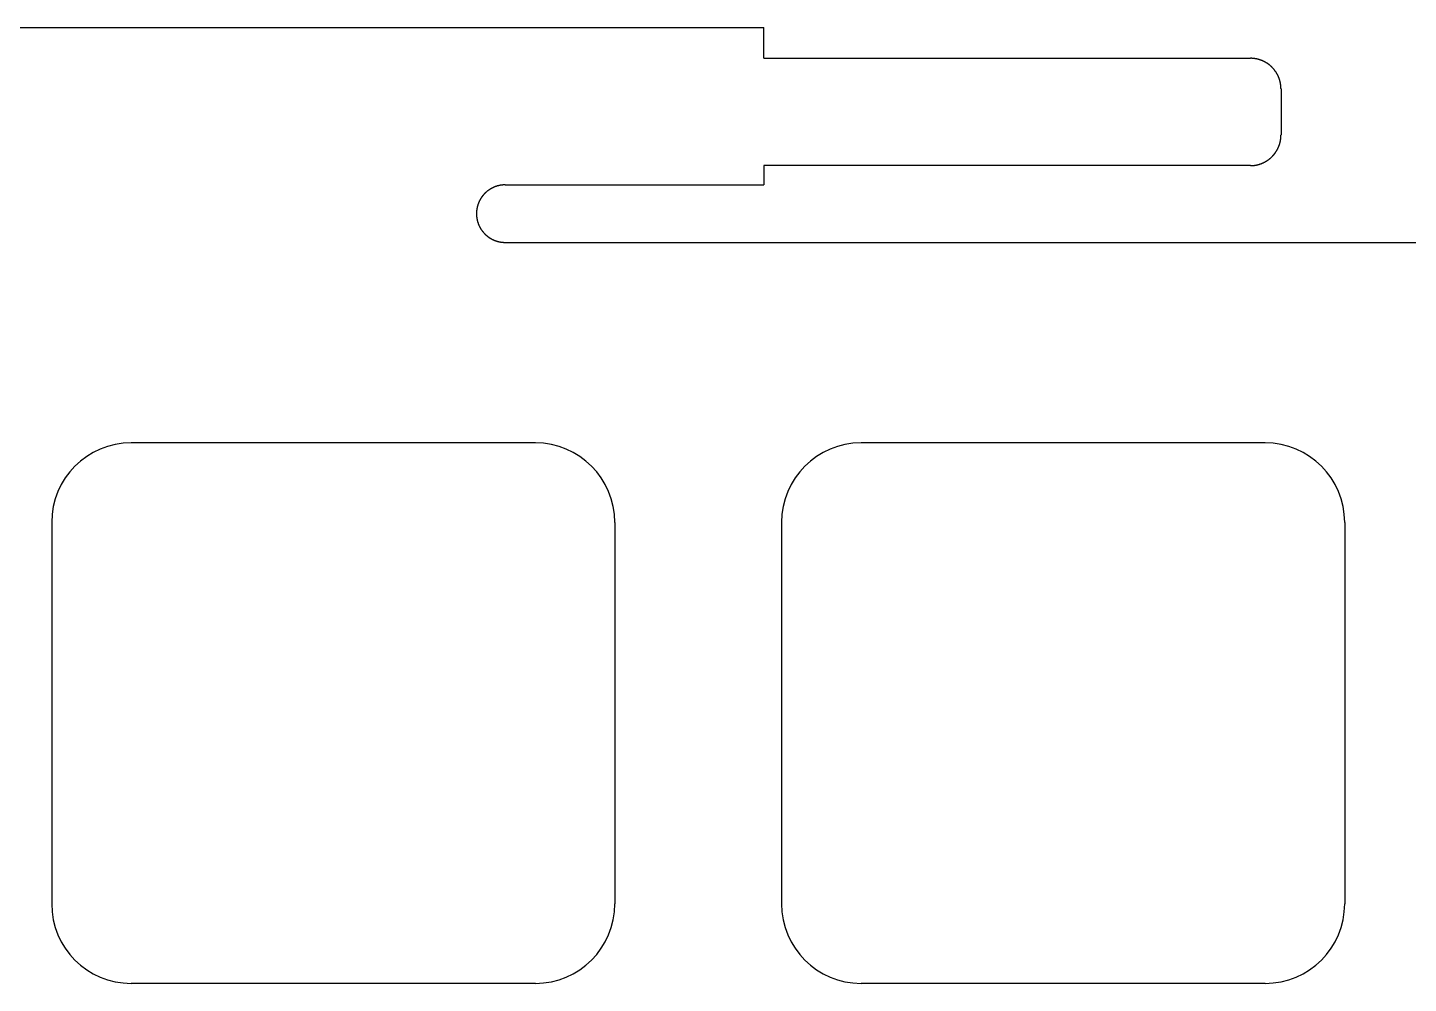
# Model space of a CAD drawing. Header units: millimetres. Extents: x -11 to 340, y -118 to 18.
# Drawn here: x 15.83 to 51.88, y -7.05 to 17.88 of the extents above; entities that cross this region are included whole.
import ezdxf

# ---------------------------------------------------------------- set-up
doc = ezdxf.new("R2010")
doc.units = ezdxf.units.MM
doc.header["$MEASUREMENT"] = 0
doc.layers.add('BLACK', color=7, linetype='CONTINUOUS')

msp = doc.modelspace()

# ---------------------------------------------------------------- linework, layer by layer
at = {"layer": 'BLACK', "linetype": 'Continuous'}
for p, q in [((5.05, 17.882529), (35.05, 17.882529)), ((35.05, 17.082529), (35.05, 17.882529)), ((35.05, 17.082529), (47.75, 17.082529)), ((47.750728, 17.082529), (47.75, 17.082529)), ((47.754774, 17.082515), (47.750728, 17.082529)), ((47.758814, 17.082481), (47.754774, 17.082515)), ((47.762855, 17.082428), (47.758814, 17.082481)), ((47.766891, 17.082354), (47.762855, 17.082428)), ((47.770928, 17.082261), (47.766891, 17.082354)), ((47.774959, 17.082147), (47.770928, 17.082261)), ((47.77899, 17.082014), (47.774959, 17.082147)), ((47.783015, 17.08186), (47.77899, 17.082014)), ((47.787041, 17.081687), (47.783015, 17.08186)), ((47.791062, 17.081493), (47.787041, 17.081687)), ((47.795082, 17.08128), (47.791062, 17.081493)), ((47.799097, 17.081047), (47.795082, 17.08128)), ((47.803111, 17.080794), (47.799097, 17.081047)), ((47.80712, 17.080521), (47.803111, 17.080794)), ((47.811129, 17.080228), (47.80712, 17.080521)), ((47.815132, 17.079916), (47.811129, 17.080228)), ((47.819134, 17.079583), (47.815132, 17.079916)), ((47.823131, 17.079231), (47.819134, 17.079583)), ((47.827127, 17.078859), (47.823131, 17.079231)), ((47.831117, 17.078467), (47.827127, 17.078859)), ((47.835107, 17.078055), (47.831117, 17.078467)), ((47.83909, 17.077624), (47.835107, 17.078055)), ((47.843073, 17.077173), (47.83909, 17.077624)), ((47.84705, 17.076702), (47.843073, 17.077173)), ((47.851025, 17.076211), (47.84705, 17.076702)), ((47.854995, 17.075701), (47.851025, 17.076211)), ((47.858963, 17.07517), (47.854995, 17.075701)), ((47.862926, 17.074621), (47.858963, 17.07517)), ((47.866886, 17.074051), (47.862926, 17.074621)), ((47.870841, 17.073462), (47.866886, 17.074051)), ((47.874794, 17.072853), (47.870841, 17.073462)), ((47.878741, 17.072225), (47.874794, 17.072853)), ((47.882686, 17.071576), (47.878741, 17.072225)), ((47.886625, 17.070909), (47.882686, 17.071576)), ((47.890562, 17.070221), (47.886625, 17.070909)), ((47.894492, 17.069514), (47.890562, 17.070221)), ((47.89842, 17.068787), (47.894492, 17.069514)), ((47.902342, 17.068042), (47.89842, 17.068787)), ((47.906262, 17.067276), (47.902342, 17.068042)), ((47.910174, 17.066491), (47.906262, 17.067276)), ((47.914085, 17.065686), (47.910174, 17.066491)), ((47.917989, 17.064862), (47.914085, 17.065686)), ((47.92189, 17.064018), (47.917989, 17.064862)), ((47.925784, 17.063155), (47.92189, 17.064018)), ((47.929676, 17.062272), (47.925784, 17.063155)), ((47.933561, 17.06137), (47.929676, 17.062272)), ((47.937443, 17.060449), (47.933561, 17.06137)), ((47.941318, 17.059508), (47.937443, 17.060449)), ((47.94519, 17.058548), (47.941318, 17.059508)), ((47.949054, 17.057568), (47.94519, 17.058548)), ((47.952916, 17.056569), (47.949054, 17.057568)), ((47.95677, 17.055551), (47.952916, 17.056569)), ((47.960621, 17.054514), (47.95677, 17.055551)), ((47.964464, 17.053457), (47.960621, 17.054514)), ((47.968304, 17.052381), (47.964464, 17.053457)), ((47.972136, 17.051286), (47.968304, 17.052381)), ((47.975965, 17.050171), (47.972136, 17.051286)), ((47.979785, 17.049038), (47.975965, 17.050171)), ((47.983602, 17.047885), (47.979785, 17.049038)), ((47.987412, 17.046713), (47.983602, 17.047885)), ((47.991217, 17.045522), (47.987412, 17.046713)), ((47.995014, 17.044312), (47.991217, 17.045522)), ((47.998807, 17.043082), (47.995014, 17.044312)), ((48.002592, 17.041834), (47.998807, 17.043082)), ((48.006373, 17.040567), (48.002592, 17.041834)), ((48.010145, 17.039281), (48.006373, 17.040567)), ((48.013913, 17.037975), (48.010145, 17.039281)), ((48.017673, 17.036651), (48.013913, 17.037975)), ((48.021428, 17.035308), (48.017673, 17.036651)), ((48.025174, 17.033946), (48.021428, 17.035308)), ((48.028916, 17.032565), (48.025174, 17.033946)), ((48.032648, 17.031165), (48.028916, 17.032565)), ((48.036376, 17.029747), (48.032648, 17.031165)), ((48.040095, 17.02831), (48.036376, 17.029747)), ((48.043809, 17.026853), (48.040095, 17.02831)), ((48.047514, 17.025379), (48.043809, 17.026853)), ((48.051213, 17.023885), (48.047514, 17.025379)), ((48.054904, 17.022373), (48.051213, 17.023885)), ((48.058588, 17.020842), (48.054904, 17.022373)), ((48.062264, 17.019293), (48.058588, 17.020842)), ((48.065934, 17.017725), (48.062264, 17.019293)), ((48.069594, 17.016139), (48.065934, 17.017725)), ((48.073249, 17.014534), (48.069594, 17.016139)), ((48.076894, 17.012911), (48.073249, 17.014534)), ((48.080532, 17.011269), (48.076894, 17.012911)), ((48.084161, 17.009609), (48.080532, 17.011269)), ((48.087784, 17.007931), (48.084161, 17.009609)), ((48.091397, 17.006234), (48.087784, 17.007931)), ((48.095004, 17.004519), (48.091397, 17.006234)), ((48.0986, 17.002786), (48.095004, 17.004519)), ((48.10219, 17.001034), (48.0986, 17.002786)), ((48.10577, 16.999265), (48.10219, 17.001034)), ((48.109342, 16.997477), (48.10577, 16.999265)), ((48.112905, 16.995672), (48.109342, 16.997477)), ((48.11646, 16.993848), (48.112905, 16.995672)), ((48.120005, 16.992007), (48.11646, 16.993848)), ((48.123543, 16.990147), (48.120005, 16.992007)), ((48.12707, 16.98827), (48.123543, 16.990147)), ((48.13059, 16.986374), (48.12707, 16.98827)), ((48.134098, 16.984461), (48.13059, 16.986374)), ((48.1376, 16.98253), (48.134098, 16.984461)), ((48.14109, 16.980581), (48.1376, 16.98253)), ((48.144572, 16.978615), (48.14109, 16.980581)), ((48.148044, 16.976631), (48.144572, 16.978615)), ((48.151507, 16.974629), (48.148044, 16.976631)), ((48.154959, 16.972611), (48.151507, 16.974629)), ((48.158403, 16.970574), (48.154959, 16.972611)), ((48.161835, 16.968521), (48.158403, 16.970574)), ((48.165259, 16.966449), (48.161835, 16.968521)), ((48.168672, 16.964361), (48.165259, 16.966449)), ((48.172075, 16.962255), (48.168672, 16.964361)), ((48.175468, 16.960132), (48.172075, 16.962255)), ((48.178851, 16.957991), (48.175468, 16.960132)), ((48.182222, 16.955834), (48.178851, 16.957991)), ((48.185584, 16.95366), (48.182222, 16.955834)), ((48.188935, 16.951469), (48.185584, 16.95366)), ((48.192276, 16.94926), (48.188935, 16.951469)), ((48.195605, 16.947035), (48.192276, 16.94926)), ((48.198924, 16.944793), (48.195605, 16.947035)), ((48.202232, 16.942535), (48.198924, 16.944793)), ((48.205529, 16.940259), (48.202232, 16.942535)), ((48.208814, 16.937967), (48.205529, 16.940259)), ((48.212089, 16.935658), (48.208814, 16.937967)), ((48.215352, 16.933333), (48.212089, 16.935658)), ((48.218604, 16.930991), (48.215352, 16.933333)), ((48.221844, 16.928633), (48.218604, 16.930991)), ((48.225073, 16.926259), (48.221844, 16.928633)), ((48.22829, 16.923868), (48.225073, 16.926259)), ((48.231496, 16.921461), (48.22829, 16.923868)), ((48.234689, 16.919039), (48.231496, 16.921461)), ((48.237871, 16.916599), (48.234689, 16.919039)), ((48.241041, 16.914144), (48.237871, 16.916599)), ((48.244199, 16.911673), (48.241041, 16.914144)), ((48.247344, 16.909186), (48.244199, 16.911673)), ((48.250477, 16.906683), (48.247344, 16.909186)), ((48.253598, 16.904165), (48.250477, 16.906683)), ((48.256707, 16.901631), (48.253598, 16.904165)), ((48.259802, 16.899081), (48.256707, 16.901631)), ((48.262886, 16.896515), (48.259802, 16.899081)), ((48.265956, 16.893935), (48.262886, 16.896515)), ((48.269014, 16.891338), (48.265956, 16.893935)), ((48.272059, 16.888727), (48.269014, 16.891338)), ((48.275092, 16.8861), (48.272059, 16.888727)), ((48.27811, 16.883458), (48.275092, 16.8861)), ((48.281116, 16.880801), (48.27811, 16.883458)), ((48.284109, 16.878129), (48.281116, 16.880801)), ((48.287089, 16.875442), (48.284109, 16.878129)), ((48.290055, 16.87274), (48.287089, 16.875442)), ((48.293007, 16.870023), (48.290055, 16.87274)), ((48.295946, 16.867292), (48.293007, 16.870023)), ((48.298872, 16.864546), (48.295946, 16.867292)), ((48.301784, 16.861785), (48.298872, 16.864546)), ((48.304682, 16.85901), (48.301784, 16.861785)), ((48.307566, 16.85622), (48.304682, 16.85901)), ((48.310436, 16.853416), (48.307566, 16.85622)), ((48.313292, 16.850598), (48.310436, 16.853416)), ((48.318962, 16.844919), (48.313292, 16.850598)), ((48.324575, 16.839184), (48.318962, 16.844919)), ((48.330131, 16.833393), (48.324575, 16.839184)), ((48.335628, 16.827548), (48.330131, 16.833393)), ((48.341066, 16.821648), (48.335628, 16.827548)), ((48.346445, 16.815695), (48.341066, 16.821648)), ((48.351764, 16.809689), (48.346445, 16.815695)), ((48.357022, 16.803631), (48.351764, 16.809689)), ((48.362219, 16.797522), (48.357022, 16.803631)), ((48.367354, 16.791361), (48.362219, 16.797522)), ((48.372426, 16.785151), (48.367354, 16.791361)), ((48.377436, 16.778891), (48.372426, 16.785151)), ((48.382382, 16.772583), (48.377436, 16.778891)), ((48.387265, 16.766227), (48.382382, 16.772583)), ((48.392082, 16.759823), (48.387265, 16.766227)), ((48.396835, 16.753373), (48.392082, 16.759823)), ((48.401522, 16.746877), (48.396835, 16.753373)), ((48.406144, 16.740335), (48.401522, 16.746877)), ((48.410699, 16.73375), (48.406144, 16.740335)), ((48.415187, 16.72712), (48.410699, 16.73375)), ((48.419607, 16.720447), (48.415187, 16.72712)), ((48.42396, 16.713733), (48.419607, 16.720447)), ((48.428244, 16.706976), (48.42396, 16.713733)), ((48.43246, 16.700179), (48.428244, 16.706976)), ((48.436606, 16.693341), (48.43246, 16.700179)), ((48.440683, 16.686464), (48.436606, 16.693341)), ((48.44469, 16.679548), (48.440683, 16.686464)), ((48.448627, 16.672594), (48.44469, 16.679548)), ((48.452493, 16.665603), (48.448627, 16.672594)), ((48.456288, 16.658575), (48.452493, 16.665603)), ((48.460012, 16.651511), (48.456288, 16.658575)), ((48.463664, 16.644411), (48.460012, 16.651511)), ((48.467243, 16.637277), (48.463664, 16.644411)), ((48.470751, 16.63011), (48.467243, 16.637277)), ((48.474185, 16.622909), (48.470751, 16.63011)), ((48.477547, 16.615675), (48.474185, 16.622909)), ((48.480835, 16.60841), (48.477547, 16.615675)), ((48.48405, 16.601113), (48.480835, 16.60841)), ((48.487191, 16.593786), (48.48405, 16.601113)), ((48.490257, 16.586429), (48.487191, 16.593786)), ((48.49325, 16.579043), (48.490257, 16.586429)), ((48.496167, 16.571629), (48.49325, 16.579043)), ((48.49901, 16.564186), (48.496167, 16.571629)), ((48.501778, 16.556716), (48.49901, 16.564186)), ((48.50447, 16.54922), (48.501778, 16.556716)), ((48.507087, 16.541697), (48.50447, 16.54922)), ((48.509628, 16.534149), (48.507087, 16.541697)), ((48.512093, 16.526576), (48.509628, 16.534149)), ((48.514482, 16.51898), (48.512093, 16.526576)), ((48.516794, 16.511359), (48.514482, 16.51898)), ((48.51903, 16.503716), (48.516794, 16.511359)), ((48.521189, 16.49605), (48.51903, 16.503716)), ((48.523272, 16.488362), (48.521189, 16.49605)), ((48.525277, 16.480653), (48.523272, 16.488362)), ((48.527205, 16.472924), (48.525277, 16.480653)), ((48.529056, 16.465174), (48.527205, 16.472924)), ((48.530829, 16.457404), (48.529056, 16.465174)), ((48.532525, 16.449616), (48.530829, 16.457404)), ((48.534143, 16.441809), (48.532525, 16.449616)), ((48.535683, 16.433984), (48.534143, 16.441809)), ((48.537145, 16.426142), (48.535683, 16.433984)), ((48.538529, 16.418282), (48.537145, 16.426142)), ((48.539835, 16.410406), (48.538529, 16.418282)), ((48.541062, 16.402514), (48.539835, 16.410406)), ((48.542211, 16.394607), (48.541062, 16.402514)), ((48.543281, 16.386685), (48.542211, 16.394607)), ((48.544273, 16.378748), (48.543281, 16.386685)), ((48.545186, 16.370796), (48.544273, 16.378748)), ((48.54602, 16.362832), (48.545186, 16.370796)), ((48.546775, 16.354854), (48.54602, 16.362832)), ((48.547451, 16.346863), (48.546775, 16.354854)), ((48.548047, 16.33886), (48.547451, 16.346863)), ((48.548565, 16.330845), (48.548047, 16.33886)), ((48.549003, 16.322819), (48.548565, 16.330845)), ((48.549362, 16.314782), (48.549003, 16.322819)), ((48.549641, 16.306733), (48.549362, 16.314782)), ((48.54984, 16.298675), (48.549641, 16.306733)), ((48.54996, 16.290607), (48.54984, 16.298675)), ((48.55, 16.282529), (48.54996, 16.290607)), ((48.55, 16.282529), (48.55, 15.082529)), ((48.488313, 14.773941), (48.489844, 14.777625)), ((48.489844, 14.777625), (48.491356, 14.781316)), ((48.491356, 14.781316), (48.49285, 14.785015)), ((48.49285, 14.785015), (48.494324, 14.78872)), ((48.494324, 14.78872), (48.495781, 14.792434)), ((48.495781, 14.792434), (48.497218, 14.796153)), ((48.497218, 14.796153), (48.498636, 14.799881)), ((48.498636, 14.799881), (48.500036, 14.803613)), ((48.500036, 14.803613), (48.501417, 14.807355)), ((48.501417, 14.807355), (48.502779, 14.811101)), ((48.502779, 14.811101), (48.504122, 14.814856)), ((48.504122, 14.814856), (48.505446, 14.818616)), ((48.505446, 14.818616), (48.506752, 14.822384)), ((48.506752, 14.822384), (48.508038, 14.826156)), ((48.508038, 14.826156), (48.509305, 14.829937)), ((48.509305, 14.829937), (48.510553, 14.833722)), ((48.510553, 14.833722), (48.511783, 14.837515)), ((48.511783, 14.837515), (48.512993, 14.841312)), ((48.512993, 14.841312), (48.514184, 14.845117)), ((48.514184, 14.845117), (48.515356, 14.848927)), ((48.515356, 14.848927), (48.516509, 14.852744)), ((48.516509, 14.852744), (48.517642, 14.856564)), ((48.517642, 14.856564), (48.518757, 14.860393)), ((48.518757, 14.860393), (48.519852, 14.864225)), ((48.519852, 14.864225), (48.520928, 14.868065)), ((48.520928, 14.868065), (48.521985, 14.871908)), ((48.521985, 14.871908), (48.523022, 14.875759)), ((48.523022, 14.875759), (48.52404, 14.879613)), ((48.52404, 14.879613), (48.525039, 14.883475)), ((48.525039, 14.883475), (48.526019, 14.887339)), ((48.526019, 14.887339), (48.526979, 14.891211)), ((48.526979, 14.891211), (48.52792, 14.895086)), ((48.52792, 14.895086), (48.528841, 14.898968)), ((48.528841, 14.898968), (48.529743, 14.902853)), ((48.529743, 14.902853), (48.530626, 14.906745)), ((48.530626, 14.906745), (48.531489, 14.910639)), ((48.531489, 14.910639), (48.532333, 14.91454)), ((48.532333, 14.91454), (48.533157, 14.918444)), ((48.533157, 14.918444), (48.533962, 14.922355)), ((48.533962, 14.922355), (48.534747, 14.926267)), ((48.534747, 14.926267), (48.535513, 14.930187)), ((48.535513, 14.930187), (48.536258, 14.934109)), ((48.536258, 14.934109), (48.536985, 14.938037)), ((48.536985, 14.938037), (48.537692, 14.941967)), ((48.537692, 14.941967), (48.53838, 14.945904)), ((48.53838, 14.945904), (48.539047, 14.949843)), ((48.539047, 14.949843), (48.539696, 14.953788)), ((48.539696, 14.953788), (48.540324, 14.957735)), ((48.540324, 14.957735), (48.540933, 14.961688)), ((48.540933, 14.961688), (48.541522, 14.965643)), ((48.541522, 14.965643), (48.542092, 14.969603)), ((48.542092, 14.969603), (48.542641, 14.973566)), ((48.542641, 14.973566), (48.543172, 14.977534)), ((48.543172, 14.977534), (48.543682, 14.981504)), ((48.543682, 14.981504), (48.544173, 14.985479)), ((48.544173, 14.985479), (48.544644, 14.989456)), ((48.544644, 14.989456), (48.545095, 14.993439)), ((48.545095, 14.993439), (48.545526, 14.997422)), ((48.545526, 14.997422), (48.545938, 15.001412)), ((48.545938, 15.001412), (48.54633, 15.005402)), ((48.54633, 15.005402), (48.546702, 15.009398)), ((48.546702, 15.009398), (48.547054, 15.013395)), ((48.547054, 15.013395), (48.547387, 15.017397)), ((48.547387, 15.017397), (48.547699, 15.0214)), ((48.547699, 15.0214), (48.547992, 15.025409)), ((48.547992, 15.025409), (48.548265, 15.029418)), ((48.548265, 15.029418), (48.548518, 15.033432)), ((48.548518, 15.033432), (48.548751, 15.037447)), ((48.548751, 15.037447), (48.548964, 15.041467)), ((48.548964, 15.041467), (48.549158, 15.045488)), ((48.549158, 15.045488), (48.549331, 15.049514)), ((48.549331, 15.049514), (48.549485, 15.053539)), ((48.549485, 15.053539), (48.549618, 15.05757)), ((48.549618, 15.05757), (48.549732, 15.061601)), ((48.549732, 15.061601), (48.549825, 15.065638)), ((48.549825, 15.065638), (48.549899, 15.069674)), ((48.549899, 15.069674), (48.549952, 15.073715)), ((48.549952, 15.073715), (48.549986, 15.077755)), ((48.549986, 15.077755), (48.55, 15.081801)), ((48.55, 15.081801), (48.55, 15.082529)), ((48.187918, 14.412922), (48.194591, 14.417342)), ((48.194591, 14.417342), (48.201221, 14.42183)), ((48.201221, 14.42183), (48.207806, 14.426385)), ((48.207806, 14.426385), (48.214348, 14.431007)), ((48.214348, 14.431007), (48.220844, 14.435694)), ((48.220844, 14.435694), (48.227294, 14.440447)), ((48.227294, 14.440447), (48.233698, 14.445264)), ((48.233698, 14.445264), (48.240054, 14.450147)), ((48.240054, 14.450147), (48.246362, 14.455093)), ((48.246362, 14.455093), (48.252622, 14.460103)), ((48.252622, 14.460103), (48.258832, 14.465175)), ((48.258832, 14.465175), (48.264993, 14.47031)), ((48.264993, 14.47031), (48.271102, 14.475507)), ((48.271102, 14.475507), (48.27716, 14.480765)), ((48.27716, 14.480765), (48.283166, 14.486084)), ((48.283166, 14.486084), (48.289119, 14.491463)), ((48.289119, 14.491463), (48.295019, 14.496901)), ((48.295019, 14.496901), (48.300864, 14.502398)), ((48.300864, 14.502398), (48.306655, 14.507954)), ((48.306655, 14.507954), (48.31239, 14.513567)), ((48.31239, 14.513567), (48.318069, 14.519237)), ((48.318069, 14.519237), (48.320887, 14.522093)), ((48.320887, 14.522093), (48.323691, 14.524963)), ((48.323691, 14.524963), (48.326481, 14.527847)), ((48.326481, 14.527847), (48.329256, 14.530745)), ((48.329256, 14.530745), (48.332017, 14.533657)), ((48.332017, 14.533657), (48.334763, 14.536583)), ((48.334763, 14.536583), (48.337494, 14.539522)), ((48.337494, 14.539522), (48.340211, 14.542474)), ((48.340211, 14.542474), (48.342913, 14.54544)), ((48.342913, 14.54544), (48.3456, 14.54842)), ((48.3456, 14.54842), (48.348272, 14.551413)), ((48.348272, 14.551413), (48.350929, 14.554419)), ((48.350929, 14.554419), (48.353571, 14.557437)), ((48.353571, 14.557437), (48.356198, 14.56047)), ((48.356198, 14.56047), (48.358809, 14.563515)), ((48.358809, 14.563515), (48.361406, 14.566573)), ((48.361406, 14.566573), (48.363986, 14.569643)), ((48.363986, 14.569643), (48.366552, 14.572727)), ((48.366552, 14.572727), (48.369102, 14.575822)), ((48.369102, 14.575822), (48.371636, 14.578931)), ((48.371636, 14.578931), (48.374154, 14.582052)), ((48.374154, 14.582052), (48.376657, 14.585185)), ((48.376657, 14.585185), (48.379144, 14.58833)), ((48.379144, 14.58833), (48.381615, 14.591488)), ((48.381615, 14.591488), (48.38407, 14.594658)), ((48.38407, 14.594658), (48.38651, 14.59784)), ((48.38651, 14.59784), (48.388932, 14.601033)), ((48.388932, 14.601033), (48.391339, 14.604239)), ((48.391339, 14.604239), (48.39373, 14.607456)), ((48.39373, 14.607456), (48.396104, 14.610685)), ((48.396104, 14.610685), (48.398462, 14.613925)), ((48.398462, 14.613925), (48.400804, 14.617177)), ((48.400804, 14.617177), (48.403129, 14.62044)), ((48.403129, 14.62044), (48.405438, 14.623715)), ((48.405438, 14.623715), (48.40773, 14.627)), ((48.40773, 14.627), (48.410006, 14.630297)), ((48.410006, 14.630297), (48.412264, 14.633605)), ((48.412264, 14.633605), (48.414506, 14.636924)), ((48.414506, 14.636924), (48.416731, 14.640253)), ((48.416731, 14.640253), (48.41894, 14.643594)), ((48.41894, 14.643594), (48.421131, 14.646945)), ((48.421131, 14.646945), (48.423305, 14.650307)), ((48.423305, 14.650307), (48.425462, 14.653678)), ((48.425462, 14.653678), (48.427603, 14.657061)), ((48.427603, 14.657061), (48.429726, 14.660454)), ((48.429726, 14.660454), (48.431832, 14.663857)), ((48.431832, 14.663857), (48.43392, 14.66727)), ((48.43392, 14.66727), (48.435992, 14.670694)), ((48.435992, 14.670694), (48.438045, 14.674126)), ((48.438045, 14.674126), (48.440082, 14.67757)), ((48.440082, 14.67757), (48.4421, 14.681022)), ((48.4421, 14.681022), (48.444102, 14.684485)), ((48.444102, 14.684485), (48.446086, 14.687957)), ((48.446086, 14.687957), (48.448052, 14.691439)), ((48.448052, 14.691439), (48.450001, 14.694929)), ((48.450001, 14.694929), (48.451932, 14.698431)), ((48.451932, 14.698431), (48.453845, 14.701939)), ((48.453845, 14.701939), (48.455741, 14.705459)), ((48.455741, 14.705459), (48.457618, 14.708986)), ((48.457618, 14.708986), (48.459478, 14.712524)), ((48.459478, 14.712524), (48.461319, 14.716069)), ((48.461319, 14.716069), (48.463143, 14.719624)), ((48.463143, 14.719624), (48.464948, 14.723187)), ((48.464948, 14.723187), (48.466736, 14.726759)), ((48.466736, 14.726759), (48.468505, 14.730339)), ((48.468505, 14.730339), (48.470257, 14.733929)), ((48.470257, 14.733929), (48.47199, 14.737525)), ((48.47199, 14.737525), (48.473705, 14.741132)), ((48.473705, 14.741132), (48.475402, 14.744745)), ((48.475402, 14.744745), (48.47708, 14.748368)), ((48.47708, 14.748368), (48.47874, 14.751997)), ((48.47874, 14.751997), (48.480382, 14.755635)), ((48.480382, 14.755635), (48.482005, 14.75928)), ((48.482005, 14.75928), (48.48361, 14.762935)), ((48.48361, 14.762935), (48.485196, 14.766595)), ((48.485196, 14.766595), (48.486764, 14.770265)), ((48.486764, 14.770265), (48.488313, 14.773941)), ((47.75, 14.282529), (35.05, 14.282529)), ((35.05, 14.282529), (35.05, 13.78)), ((47.75, 14.282529), (47.758078, 14.282569)), ((47.758078, 14.282569), (47.766146, 14.282689)), ((47.766146, 14.282689), (47.774204, 14.282888)), ((47.774204, 14.282888), (47.782253, 14.283167)), ((47.782253, 14.283167), (47.79029, 14.283526)), ((47.79029, 14.283526), (47.798316, 14.283964)), ((47.798316, 14.283964), (47.806331, 14.284482)), ((47.806331, 14.284482), (47.814334, 14.285078)), ((47.814334, 14.285078), (47.822325, 14.285754)), ((47.822325, 14.285754), (47.830303, 14.286509)), ((47.830303, 14.286509), (47.838267, 14.287343)), ((47.838267, 14.287343), (47.846219, 14.288256)), ((47.846219, 14.288256), (47.854156, 14.289248)), ((47.854156, 14.289248), (47.862078, 14.290318)), ((47.862078, 14.290318), (47.869985, 14.291467)), ((47.869985, 14.291467), (47.877877, 14.292694)), ((47.877877, 14.292694), (47.885753, 14.294)), ((47.885753, 14.294), (47.893613, 14.295384)), ((47.893613, 14.295384), (47.901455, 14.296846)), ((47.901455, 14.296846), (47.90928, 14.298386)), ((47.90928, 14.298386), (47.917087, 14.300004)), ((47.917087, 14.300004), (47.924875, 14.3017)), ((47.924875, 14.3017), (47.932645, 14.303473)), ((47.932645, 14.303473), (47.940395, 14.305324)), ((47.940395, 14.305324), (47.948124, 14.307252)), ((47.948124, 14.307252), (47.955833, 14.309257)), ((47.955833, 14.309257), (47.963521, 14.31134)), ((47.963521, 14.31134), (47.971187, 14.313499)), ((47.971187, 14.313499), (47.97883, 14.315735)), ((47.97883, 14.315735), (47.986451, 14.318047)), ((47.986451, 14.318047), (47.994047, 14.320436)), ((47.994047, 14.320436), (48.00162, 14.322901)), ((48.00162, 14.322901), (48.009168, 14.325442)), ((48.009168, 14.325442), (48.016691, 14.328059)), ((48.016691, 14.328059), (48.024187, 14.330751)), ((48.024187, 14.330751), (48.031657, 14.333519)), ((48.031657, 14.333519), (48.0391, 14.336362)), ((48.0391, 14.336362), (48.046514, 14.339279)), ((48.046514, 14.339279), (48.0539, 14.342272)), ((48.0539, 14.342272), (48.061257, 14.345338)), ((48.061257, 14.345338), (48.068584, 14.348479)), ((48.068584, 14.348479), (48.075881, 14.351694)), ((48.075881, 14.351694), (48.083146, 14.354982)), ((48.083146, 14.354982), (48.09038, 14.358344)), ((48.09038, 14.358344), (48.097581, 14.361778)), ((48.097581, 14.361778), (48.104748, 14.365286)), ((48.104748, 14.365286), (48.111882, 14.368865)), ((48.111882, 14.368865), (48.118982, 14.372517)), ((48.118982, 14.372517), (48.126046, 14.376241)), ((48.126046, 14.376241), (48.133074, 14.380036)), ((48.133074, 14.380036), (48.140065, 14.383902)), ((48.140065, 14.383902), (48.147019, 14.387839)), ((48.147019, 14.387839), (48.153935, 14.391846)), ((48.153935, 14.391846), (48.160812, 14.395923)), ((48.160812, 14.395923), (48.16765, 14.400069)), ((48.16765, 14.400069), (48.174447, 14.404285)), ((48.174447, 14.404285), (48.181204, 14.408569)), ((48.181204, 14.408569), (48.187918, 14.412922)), ((27.957353, 13.69733), (27.950497, 13.693757)), ((27.964243, 13.70083), (27.957353, 13.69733)), ((27.971169, 13.704258), (27.964243, 13.70083)), ((27.978127, 13.707614), (27.971169, 13.704258)), ((27.985119, 13.710896), (27.978127, 13.707614)), ((27.992142, 13.714106), (27.985119, 13.710896)), ((27.999197, 13.717242), (27.992142, 13.714106)), ((28.006283, 13.720304), (27.999197, 13.717242)), ((28.013398, 13.723292), (28.006283, 13.720304)), ((28.020543, 13.726206), (28.013398, 13.723292)), ((28.027717, 13.729045), (28.020543, 13.726206)), ((28.034919, 13.731809), (28.027717, 13.729045)), ((28.042148, 13.734498), (28.034919, 13.731809)), ((28.049404, 13.737112), (28.042148, 13.734498)), ((28.056686, 13.739651), (28.049404, 13.737112)), ((28.063993, 13.742113), (28.056686, 13.739651)), ((28.071325, 13.7445), (28.063993, 13.742113)), ((28.078681, 13.74681), (28.071325, 13.7445)), ((28.086061, 13.749045), (28.078681, 13.74681)), ((28.093464, 13.751202), (28.086061, 13.749045)), ((28.100889, 13.753283), (28.093464, 13.751202)), ((28.108336, 13.755287), (28.100889, 13.753283)), ((28.115804, 13.757214), (28.108336, 13.755287)), ((28.123292, 13.759064), (28.115804, 13.757214)), ((28.130801, 13.760836), (28.123292, 13.759064)), ((28.138329, 13.762531), (28.130801, 13.760836)), ((28.145876, 13.764148), (28.138329, 13.762531)), ((28.153441, 13.765687), (28.145876, 13.764148)), ((28.161024, 13.767149), (28.153441, 13.765687)), ((28.168624, 13.768532), (28.161024, 13.767149)), ((28.176242, 13.769837), (28.168624, 13.768532)), ((28.183875, 13.771064), (28.176242, 13.769837)), ((28.191524, 13.772213), (28.183875, 13.771064)), ((28.199188, 13.773283), (28.191524, 13.772213)), ((28.206867, 13.774274), (28.199188, 13.773283)), ((28.214561, 13.775187), (28.206867, 13.774274)), ((28.222268, 13.776021), (28.214561, 13.775187)), ((28.229988, 13.776775), (28.222268, 13.776021)), ((28.237721, 13.777451), (28.229988, 13.776775)), ((28.245467, 13.778048), (28.237721, 13.777451)), ((28.253225, 13.778565), (28.245467, 13.778048)), ((28.260994, 13.779003), (28.253225, 13.778565)), ((28.268775, 13.779362), (28.260994, 13.779003)), ((28.276566, 13.779641), (28.268775, 13.779362)), ((28.284368, 13.77984), (28.276566, 13.779641)), ((28.292179, 13.77996), (28.284368, 13.77984)), ((28.3, 13.78), (28.292179, 13.77996)), ((28.3, 13.78), (35.05, 13.78)), ((27.614791, 13.335398), (27.613224, 13.331865)), ((27.616375, 13.338922), (27.614791, 13.335398)), ((27.617978, 13.34244), (27.616375, 13.338922)), ((27.619598, 13.345948), (27.617978, 13.34244)), ((27.621238, 13.349449), (27.619598, 13.345948)), ((27.622895, 13.352941), (27.621238, 13.349449)), ((27.624572, 13.356426), (27.622895, 13.352941)), ((27.626265, 13.359901), (27.624572, 13.356426)), ((27.627978, 13.363369), (27.626265, 13.359901)), ((27.629708, 13.366827), (27.627978, 13.363369)), ((27.631457, 13.370278), (27.629708, 13.366827)), ((27.633223, 13.373719), (27.631457, 13.370278)), ((27.635007, 13.377152), (27.633223, 13.373719)), ((27.636809, 13.380575), (27.635007, 13.377152)), ((27.63863, 13.383991), (27.636809, 13.380575)), ((27.640467, 13.387396), (27.63863, 13.383991)), ((27.642324, 13.390793), (27.640467, 13.387396)), ((27.644197, 13.394179), (27.642324, 13.390793)), ((27.646089, 13.397558), (27.644197, 13.394179)), ((27.647997, 13.400926), (27.646089, 13.397558)), ((27.649924, 13.404285), (27.647997, 13.400926)), ((27.651868, 13.407634), (27.649924, 13.404285)), ((27.65383, 13.410974), (27.651868, 13.407634)), ((27.655808, 13.414303), (27.65383, 13.410974)), ((27.657805, 13.417623), (27.655808, 13.414303)), ((27.659818, 13.420933), (27.657805, 13.417623)), ((27.66185, 13.424233), (27.659818, 13.420933)), ((27.663898, 13.427522), (27.66185, 13.424233)), ((27.665963, 13.430802), (27.663898, 13.427522)), ((27.668046, 13.43407), (27.665963, 13.430802)), ((27.670146, 13.437329), (27.668046, 13.43407)), ((27.672262, 13.440576), (27.670146, 13.437329)), ((27.674396, 13.443814), (27.672262, 13.440576)), ((27.676546, 13.44704), (27.674396, 13.443814)), ((27.678714, 13.450256), (27.676546, 13.44704)), ((27.680898, 13.45346), (27.678714, 13.450256)), ((27.683099, 13.456655), (27.680898, 13.45346)), ((27.685316, 13.459837), (27.683099, 13.456655)), ((27.68755, 13.463009), (27.685316, 13.459837)), ((27.689801, 13.466168), (27.68755, 13.463009)), ((27.692068, 13.469318), (27.689801, 13.466168)), ((27.694351, 13.472455), (27.692068, 13.469318)), ((27.696651, 13.475581), (27.694351, 13.472455)), ((27.698967, 13.478694), (27.696651, 13.475581)), ((27.7013, 13.481797), (27.698967, 13.478694)), ((27.703648, 13.484887), (27.7013, 13.481797)), ((27.706012, 13.487966), (27.703648, 13.484887)), ((27.708393, 13.491033), (27.706012, 13.487966)), ((27.710789, 13.494087), (27.708393, 13.491033)), ((27.713201, 13.497129), (27.710789, 13.494087)), ((27.71563, 13.50016), (27.713201, 13.497129)), ((27.718073, 13.503177), (27.71563, 13.50016)), ((27.720533, 13.506183), (27.718073, 13.503177)), ((27.723008, 13.509175), (27.720533, 13.506183)), ((27.725499, 13.512155), (27.723008, 13.509175)), ((27.728004, 13.515122), (27.725499, 13.512155)), ((27.730526, 13.518077), (27.728004, 13.515122)), ((27.733062, 13.521018), (27.730526, 13.518077)), ((27.735614, 13.523947), (27.733062, 13.521018)), ((27.738181, 13.526862), (27.735614, 13.523947)), ((27.740763, 13.529765), (27.738181, 13.526862)), ((27.74336, 13.532654), (27.740763, 13.529765)), ((27.745972, 13.53553), (27.74336, 13.532654)), ((27.748599, 13.538392), (27.745972, 13.53553)), ((27.751241, 13.541241), (27.748599, 13.538392)), ((27.753897, 13.544076), (27.751241, 13.541241)), ((27.756568, 13.546897), (27.753897, 13.544076)), ((27.759253, 13.549705), (27.756568, 13.546897)), ((27.761952, 13.552499), (27.759253, 13.549705)), ((27.764667, 13.555279), (27.761952, 13.552499)), ((27.767395, 13.558045), (27.764667, 13.555279)), ((27.770137, 13.560797), (27.767395, 13.558045)), ((27.775665, 13.566258), (27.770137, 13.560797)), ((27.781248, 13.571662), (27.775665, 13.566258)), ((27.786886, 13.577007), (27.781248, 13.571662)), ((27.792578, 13.582294), (27.786886, 13.577007)), ((27.798325, 13.587522), (27.792578, 13.582294)), ((27.804124, 13.59269), (27.798325, 13.587522)), ((27.809976, 13.597798), (27.804124, 13.59269)), ((27.815879, 13.602844), (27.809976, 13.597798)), ((27.821833, 13.607829), (27.815879, 13.602844)), ((27.827837, 13.612751), (27.821833, 13.607829)), ((27.833891, 13.617611), (27.827837, 13.612751)), ((27.839994, 13.622407), (27.833891, 13.617611)), ((27.846145, 13.627139), (27.839994, 13.622407)), ((27.852343, 13.631807), (27.846145, 13.627139)), ((27.858588, 13.63641), (27.852343, 13.631807)), ((27.864878, 13.640947), (27.858588, 13.63641)), ((27.871214, 13.645419), (27.864878, 13.640947)), ((27.877594, 13.649824), (27.871214, 13.645419)), ((27.884018, 13.654162), (27.877594, 13.649824)), ((27.890484, 13.658432), (27.884018, 13.654162)), ((27.896993, 13.662634), (27.890484, 13.658432)), ((27.903544, 13.666768), (27.896993, 13.662634)), ((27.910135, 13.670834), (27.903544, 13.666768)), ((27.916766, 13.67483), (27.910135, 13.670834)), ((27.923437, 13.678756), (27.916766, 13.67483)), ((27.930146, 13.682613), (27.923437, 13.678756)), ((27.936892, 13.686398), (27.930146, 13.682613)), ((27.943676, 13.690114), (27.936892, 13.686398)), ((27.950497, 13.693757), (27.943676, 13.690114)), ((27.550015, 13.034714), (27.55, 13.030797)), ((27.55, 13.030797), (27.55, 13.03)), ((27.55, 13.03), (27.55004, 13.022179)), ((27.550049, 13.038626), (27.550015, 13.034714)), ((27.55004, 13.022179), (27.55016, 13.014368)), ((27.550103, 13.042539), (27.550049, 13.038626)), ((27.550177, 13.046446), (27.550103, 13.042539)), ((27.55016, 13.014368), (27.550359, 13.006566)), ((27.550271, 13.050354), (27.550177, 13.046446)), ((27.550385, 13.054257), (27.550271, 13.050354)), ((27.550359, 13.006566), (27.550638, 12.998775)), ((27.550519, 13.058159), (27.550385, 13.054257)), ((27.550673, 13.062056), (27.550519, 13.058159)), ((27.550638, 12.998775), (27.550997, 12.990994)), ((27.550847, 13.065953), (27.550673, 13.062056)), ((27.55104, 13.069845), (27.550847, 13.065953)), ((27.550997, 12.990994), (27.551435, 12.983225)), ((27.551254, 13.073737), (27.55104, 13.069845)), ((27.551488, 13.077623), (27.551254, 13.073737)), ((27.551435, 12.983225), (27.551952, 12.975467)), ((27.551741, 13.081509), (27.551488, 13.077623)), ((27.552014, 13.085389), (27.551741, 13.081509)), ((27.551952, 12.975467), (27.552549, 12.967721)), ((27.552308, 13.089269), (27.552014, 13.085389)), ((27.552621, 13.093144), (27.552308, 13.089269)), ((27.552953, 13.097017), (27.552621, 13.093144)), ((27.553306, 13.100885), (27.552953, 13.097017)), ((27.553679, 13.104753), (27.553306, 13.100885)), ((27.554071, 13.108614), (27.553679, 13.104753)), ((27.554483, 13.112475), (27.554071, 13.108614)), ((27.554915, 13.116329), (27.554483, 13.112475)), ((27.555366, 13.120183), (27.554915, 13.116329)), ((27.555838, 13.124031), (27.555366, 13.120183)), ((27.556329, 13.127878), (27.555838, 13.124031)), ((27.55684, 13.131718), (27.556329, 13.127878)), ((27.55737, 13.135557), (27.55684, 13.131718)), ((27.55792, 13.13939), (27.55737, 13.135557)), ((27.55849, 13.143222), (27.55792, 13.13939)), ((27.55908, 13.147047), (27.55849, 13.143222)), ((27.559689, 13.150871), (27.55908, 13.147047)), ((27.560318, 13.154688), (27.559689, 13.150871)), ((27.560966, 13.158504), (27.560318, 13.154688)), ((27.561634, 13.162313), (27.560966, 13.158504)), ((27.562322, 13.16612), (27.561634, 13.162313)), ((27.563029, 13.169921), (27.562322, 13.16612)), ((27.563756, 13.173719), (27.563029, 13.169921)), ((27.564502, 13.177511), (27.563756, 13.173719)), ((27.565268, 13.181301), (27.564502, 13.177511)), ((27.566053, 13.185084), (27.565268, 13.181301)), ((27.566858, 13.188864), (27.566053, 13.185084)), ((27.567682, 13.192638), (27.566858, 13.188864)), ((27.568526, 13.196409), (27.567682, 13.192638)), ((27.569389, 13.200173), (27.568526, 13.196409)), ((27.570272, 13.203934), (27.569389, 13.200173)), ((27.571174, 13.207688), (27.570272, 13.203934)), ((27.572096, 13.211439), (27.571174, 13.207688)), ((27.573036, 13.215183), (27.572096, 13.211439)), ((27.573996, 13.218924), (27.573036, 13.215183)), ((27.574976, 13.222657), (27.573996, 13.218924)), ((27.575975, 13.226388), (27.574976, 13.222657)), ((27.576992, 13.23011), (27.575975, 13.226388)), ((27.57803, 13.23383), (27.576992, 13.23011)), ((27.579086, 13.237542), (27.57803, 13.23383)), ((27.580162, 13.24125), (27.579086, 13.237542)), ((27.581257, 13.24495), (27.580162, 13.24125)), ((27.582371, 13.248647), (27.581257, 13.24495)), ((27.583504, 13.252335), (27.582371, 13.248647)), ((27.584657, 13.25602), (27.583504, 13.252335)), ((27.585828, 13.259697), (27.584657, 13.25602)), ((27.587019, 13.26337), (27.585828, 13.259697)), ((27.588228, 13.267034), (27.587019, 13.26337)), ((27.589457, 13.270695), (27.588228, 13.267034)), ((27.590704, 13.274346), (27.589457, 13.270695)), ((27.591971, 13.277994), (27.590704, 13.274346)), ((27.593256, 13.281633), (27.591971, 13.277994)), ((27.594561, 13.285267), (27.593256, 13.281633)), ((27.595884, 13.288893), (27.594561, 13.285267)), ((27.597226, 13.292514), (27.595884, 13.288893)), ((27.598587, 13.296126), (27.597226, 13.292514)), ((27.599967, 13.299734), (27.598587, 13.296126)), ((27.601365, 13.303332), (27.599967, 13.299734)), ((27.602782, 13.306925), (27.601365, 13.303332)), ((27.604218, 13.310509), (27.602782, 13.306925)), ((27.605673, 13.314088), (27.604218, 13.310509)), ((27.607146, 13.317658), (27.605673, 13.314088)), ((27.608638, 13.321222), (27.607146, 13.317658)), ((27.610148, 13.324776), (27.608638, 13.321222)), ((27.611677, 13.328325), (27.610148, 13.324776)), ((27.613224, 13.331865), (27.611677, 13.328325)), ((27.552549, 12.967721), (27.553225, 12.959988)), ((27.553225, 12.959988), (27.553979, 12.952268)), ((27.553979, 12.952268), (27.554813, 12.94456)), ((27.554813, 12.94456), (27.555726, 12.936867)), ((27.555726, 12.936867), (27.556717, 12.929188)), ((27.556717, 12.929188), (27.557787, 12.921524)), ((27.557787, 12.921524), (27.558936, 12.913875)), ((27.558936, 12.913875), (27.560163, 12.906241)), ((27.560163, 12.906241), (27.561468, 12.898624)), ((27.561468, 12.898624), (27.562851, 12.891024)), ((27.562851, 12.891024), (27.564313, 12.883441)), ((27.564313, 12.883441), (27.565852, 12.875876)), ((27.565852, 12.875876), (27.567469, 12.868329)), ((27.567469, 12.868329), (27.569164, 12.860801)), ((27.569164, 12.860801), (27.570936, 12.853292)), ((27.570936, 12.853292), (27.572786, 12.845804)), ((27.572786, 12.845804), (27.574713, 12.838336)), ((27.574713, 12.838336), (27.576717, 12.830889)), ((27.576717, 12.830889), (27.578798, 12.823464)), ((27.578798, 12.823464), (27.580955, 12.816061)), ((27.580955, 12.816061), (27.58319, 12.808681)), ((27.58319, 12.808681), (27.5855, 12.801325)), ((27.5855, 12.801325), (27.587887, 12.793993)), ((27.587887, 12.793993), (27.590349, 12.786685)), ((27.590349, 12.786685), (27.592888, 12.779403)), ((27.592888, 12.779403), (27.595501, 12.772148)), ((27.595501, 12.772148), (27.598191, 12.764918)), ((27.598191, 12.764918), (27.600955, 12.757717)), ((27.600955, 12.757717), (27.603794, 12.750543)), ((27.603794, 12.750543), (27.606708, 12.743398)), ((27.606708, 12.743398), (27.609696, 12.736282)), ((27.609696, 12.736282), (27.612758, 12.729197)), ((27.612758, 12.729197), (27.615894, 12.722142)), ((27.615894, 12.722142), (27.619104, 12.715118)), ((27.619104, 12.715118), (27.622386, 12.708127)), ((27.622386, 12.708127), (27.625742, 12.701168)), ((27.625742, 12.701168), (27.62917, 12.694243)), ((27.62917, 12.694243), (27.63267, 12.687352)), ((27.63267, 12.687352), (27.636243, 12.680496)), ((27.636243, 12.680496), (27.639886, 12.673676)), ((27.639886, 12.673676), (27.643601, 12.666892)), ((27.643601, 12.666892), (27.647387, 12.660145)), ((27.647387, 12.660145), (27.651244, 12.653436)), ((27.651244, 12.653436), (27.65517, 12.646766)), ((27.65517, 12.646766), (27.659166, 12.640135)), ((27.659166, 12.640135), (27.663231, 12.633544)), ((27.663231, 12.633544), (27.667366, 12.626993)), ((27.667366, 12.626993), (27.671568, 12.620484)), ((27.671568, 12.620484), (27.675838, 12.614017)), ((27.675838, 12.614017), (27.680176, 12.607594)), ((27.680176, 12.607594), (27.684581, 12.601214)), ((27.684581, 12.601214), (27.689052, 12.594878)), ((27.689052, 12.594878), (27.69359, 12.588587)), ((27.69359, 12.588587), (27.698193, 12.582343)), ((27.698193, 12.582343), (27.70286, 12.576145)), ((27.70286, 12.576145), (27.707593, 12.569994)), ((27.707593, 12.569994), (27.712389, 12.563891)), ((27.712389, 12.563891), (27.717249, 12.557837)), ((27.717249, 12.557837), (27.722171, 12.551833)), ((27.722171, 12.551833), (27.727156, 12.545879)), ((27.727156, 12.545879), (27.732202, 12.539975)), ((27.732202, 12.539975), (27.73731, 12.534124)), ((27.73731, 12.534124), (27.742478, 12.528325)), ((27.742478, 12.528325), (27.747705, 12.522578)), ((27.747705, 12.522578), (27.752992, 12.516886)), ((27.752992, 12.516886), (27.758338, 12.511248)), ((27.758338, 12.511248), (27.763742, 12.505665)), ((27.763742, 12.505665), (27.769203, 12.500137)), ((27.769203, 12.500137), (27.771955, 12.497395)), ((27.771955, 12.497395), (27.774721, 12.494666)), ((27.774721, 12.494666), (27.777501, 12.491952)), ((27.777501, 12.491952), (27.780295, 12.489253)), ((27.780295, 12.489253), (27.783102, 12.486567)), ((27.783102, 12.486567), (27.785924, 12.483897)), ((27.785924, 12.483897), (27.788759, 12.48124)), ((27.788759, 12.48124), (27.791608, 12.478599)), ((27.791608, 12.478599), (27.79447, 12.475972)), ((27.79447, 12.475972), (27.797346, 12.47336)), ((27.797346, 12.47336), (27.800235, 12.470763)), ((27.800235, 12.470763), (27.803137, 12.468181)), ((27.803137, 12.468181), (27.806053, 12.465614)), ((27.806053, 12.465614), (27.808981, 12.463062)), ((27.808981, 12.463062), (27.811923, 12.460526)), ((27.811923, 12.460526), (27.814877, 12.458004)), ((27.814877, 12.458004), (27.817844, 12.455498)), ((27.817844, 12.455498), (27.820825, 12.453008)), ((27.820825, 12.453008), (27.823817, 12.450533)), ((27.823817, 12.450533), (27.826823, 12.448073)), ((27.826823, 12.448073), (27.82984, 12.44563)), ((27.82984, 12.44563), (27.83287, 12.443201)), ((27.83287, 12.443201), (27.835912, 12.440789)), ((27.835912, 12.440789), (27.838967, 12.438393)), ((27.838967, 12.438393), (27.842033, 12.436012)), ((27.842033, 12.436012), (27.845112, 12.433648)), ((27.845112, 12.433648), (27.848202, 12.4313)), ((27.848202, 12.4313), (27.851305, 12.428967)), ((27.851305, 12.428967), (27.854419, 12.426651)), ((27.854419, 12.426651), (27.857545, 12.424351)), ((27.857545, 12.424351), (27.860682, 12.422068)), ((27.860682, 12.422068), (27.863831, 12.419801)), ((27.863831, 12.419801), (27.866991, 12.41755)), ((27.866991, 12.41755), (27.870163, 12.415316)), ((27.870163, 12.415316), (27.873345, 12.413099)), ((27.873345, 12.413099), (27.876539, 12.410898)), ((27.876539, 12.410898), (27.879744, 12.408714)), ((27.879744, 12.408714), (27.88296, 12.406546)), ((27.88296, 12.406546), (27.886186, 12.404396)), ((27.886186, 12.404396), (27.889423, 12.402262)), ((27.889423, 12.402262), (27.892671, 12.400146)), ((27.892671, 12.400146), (27.89593, 12.398046)), ((27.89593, 12.398046), (27.899198, 12.395963)), ((27.899198, 12.395963), (27.902478, 12.393898)), ((27.902478, 12.393898), (27.905767, 12.39185)), ((27.905767, 12.39185), (27.909067, 12.389818)), ((27.909067, 12.389818), (27.912376, 12.387805)), ((27.912376, 12.387805), (27.915697, 12.385808)), ((27.915697, 12.385808), (27.919026, 12.38383)), ((27.919026, 12.38383), (27.922366, 12.381868)), ((27.922366, 12.381868), (27.925714, 12.379924)), ((27.925714, 12.379924), (27.929074, 12.377997)), ((27.929074, 12.377997), (27.932442, 12.376088)), ((27.932442, 12.376088), (27.93582, 12.374197)), ((27.93582, 12.374197), (27.939207, 12.372324)), ((27.939207, 12.372324), (27.942604, 12.370467)), ((27.942604, 12.370467), (27.946009, 12.36863)), ((27.946009, 12.36863), (27.949424, 12.366809)), ((27.949424, 12.366809), (27.952847, 12.365007)), ((27.952847, 12.365007), (27.956281, 12.363223)), ((27.956281, 12.363223), (27.959722, 12.361457)), ((27.959722, 12.361457), (27.963173, 12.359708)), ((27.963173, 12.359708), (27.966631, 12.357978)), ((27.966631, 12.357978), (27.970099, 12.356265)), ((27.970099, 12.356265), (27.973574, 12.354572)), ((27.973574, 12.354572), (27.977059, 12.352895)), ((27.977059, 12.352895), (27.98055, 12.351238)), ((27.98055, 12.351238), (27.984052, 12.349598)), ((27.984052, 12.349598), (27.98756, 12.347978)), ((27.98756, 12.347978), (27.991078, 12.346375)), ((27.991078, 12.346375), (27.994601, 12.344791)), ((27.994601, 12.344791), (27.998135, 12.343225)), ((27.998135, 12.343225), (28.001674, 12.341677)), ((28.001674, 12.341677), (28.005223, 12.340148)), ((28.005223, 12.340148), (28.008778, 12.338638)), ((28.008778, 12.338638), (28.012342, 12.337146)), ((28.012342, 12.337146), (28.015912, 12.335673)), ((28.015912, 12.335673), (28.01949, 12.334218)), ((28.01949, 12.334218), (28.023074, 12.332782)), ((28.023074, 12.332782), (28.026668, 12.331365)), ((28.026668, 12.331365), (28.030266, 12.329967)), ((28.030266, 12.329967), (28.033873, 12.328587)), ((28.033873, 12.328587), (28.037485, 12.327226)), ((28.037485, 12.327226), (28.041106, 12.325884)), ((28.041106, 12.325884), (28.044732, 12.324561)), ((28.044732, 12.324561), (28.048367, 12.323256)), ((28.048367, 12.323256), (28.052006, 12.321971)), ((28.052006, 12.321971), (28.055653, 12.320704)), ((28.055653, 12.320704), (28.059305, 12.319457)), ((28.059305, 12.319457), (28.062965, 12.318228)), ((28.062965, 12.318228), (28.06663, 12.317019)), ((28.06663, 12.317019), (28.070303, 12.315828)), ((28.070303, 12.315828), (28.073979, 12.314657)), ((28.073979, 12.314657), (28.077664, 12.313504)), ((28.077664, 12.313504), (28.081353, 12.312371)), ((28.081353, 12.312371), (28.08505, 12.311257)), ((28.08505, 12.311257), (28.08875, 12.310162)), ((28.08875, 12.310162), (28.092458, 12.309086)), ((28.092458, 12.309086), (28.09617, 12.30803)), ((28.09617, 12.30803), (28.099889, 12.306992)), ((28.099889, 12.306992), (28.103612, 12.305975)), ((28.103612, 12.305975), (28.107342, 12.304976)), ((28.107342, 12.304976), (28.111076, 12.303996)), ((28.111076, 12.303996), (28.114817, 12.303036)), ((28.114817, 12.303036), (28.11856, 12.302096)), ((28.11856, 12.302096), (28.122312, 12.301174)), ((28.122312, 12.301174), (28.126066, 12.300272)), ((28.126066, 12.300272), (28.129827, 12.299389)), ((28.129827, 12.299389), (28.133591, 12.298526)), ((28.133591, 12.298526), (28.137362, 12.297682)), ((28.137362, 12.297682), (28.141135, 12.296858)), ((28.141135, 12.296858), (28.144916, 12.296053)), ((28.144916, 12.296053), (28.148699, 12.295268)), ((28.148699, 12.295268), (28.152488, 12.294502)), ((28.152488, 12.294502), (28.15628, 12.293756)), ((28.15628, 12.293756), (28.160079, 12.293029)), ((28.160079, 12.293029), (28.163879, 12.292322)), ((28.163879, 12.292322), (28.167687, 12.291634)), ((28.167687, 12.291634), (28.171496, 12.290966)), ((28.171496, 12.290966), (28.175311, 12.290318)), ((28.175311, 12.290318), (28.179129, 12.289689)), ((28.179129, 12.289689), (28.182952, 12.28908)), ((28.182952, 12.28908), (28.186778, 12.28849)), ((28.186778, 12.28849), (28.190609, 12.28792)), ((28.190609, 12.28792), (28.194442, 12.28737)), ((28.194442, 12.28737), (28.198282, 12.28684)), ((28.198282, 12.28684), (28.202122, 12.286329)), ((28.202122, 12.286329), (28.205969, 12.285838)), ((28.205969, 12.285838), (28.209817, 12.285366)), ((28.209817, 12.285366), (28.21367, 12.284915)), ((28.21367, 12.284915), (28.217525, 12.284483)), ((28.217525, 12.284483), (28.221386, 12.284071)), ((28.221386, 12.284071), (28.225247, 12.283679)), ((28.225247, 12.283679), (28.229114, 12.283306)), ((28.229114, 12.283306), (28.232982, 12.282953)), ((28.232982, 12.282953), (28.236856, 12.282621)), ((28.236856, 12.282621), (28.24073, 12.282308)), ((28.24073, 12.282308), (28.24461, 12.282014)), ((28.24461, 12.282014), (28.248491, 12.281741)), ((28.248491, 12.281741), (28.252377, 12.281488)), ((28.252377, 12.281488), (28.256263, 12.281254)), ((28.256263, 12.281254), (28.260154, 12.28104)), ((28.260154, 12.28104), (28.264046, 12.280847)), ((28.264046, 12.280847), (28.267944, 12.280673)), ((28.267944, 12.280673), (28.271841, 12.280519)), ((28.271841, 12.280519), (28.275743, 12.280385)), ((28.275743, 12.280385), (28.279646, 12.280271)), ((28.279646, 12.280271), (28.283553, 12.280177)), ((28.283553, 12.280177), (28.287461, 12.280103)), ((28.287461, 12.280103), (28.291374, 12.280049)), ((28.291374, 12.280049), (28.295286, 12.280015)), ((28.295286, 12.280015), (28.299203, 12.28)), ((28.299203, 12.28), (28.3, 12.28)), ((28.3, 12.28), (156.05, 12.28)), ((29.0875, 7.05), (18.537499, 7.05)), ((48.1375, 7.05), (37.587499, 7.05)), ((16.4625, 4.975), (16.4625, -4.975001)), ((31.1625, 4.975), (31.1625, -4.975)), ((35.5125, 4.975), (35.5125, -4.975001)), ((50.2125, 4.975), (50.2125, -4.975)), ((29.0875, -7.05), (18.5375, -7.05)), ((48.1375, -7.05), (37.5875, -7.05))]:
    msp.add_line(p, q, dxfattribs=at)
at = {"layer": 'BLACK'}
for centre, radius, start, end in [((18.537504, 4.974996), 2.075004, 90.0001381, 179.9998896), ((29.0875, 4.975), 2.075, 0, 90), ((37.587504, 4.974996), 2.075004, 90.0001381, 179.9998896), ((48.1375, 4.975), 2.075, 0, 90), ((18.537502, -4.974998), 2.075002, 180.0000828, 269.9999448), ((29.0875, -4.975), 2.075, 270, 0), ((37.587502, -4.974998), 2.075002, 180.0000828, 269.9999448), ((48.1375, -4.975), 2.075, 270, 0)]:
    msp.add_arc(centre, radius, start, end, dxfattribs=at)

doc.saveas('drawing.dxf')
